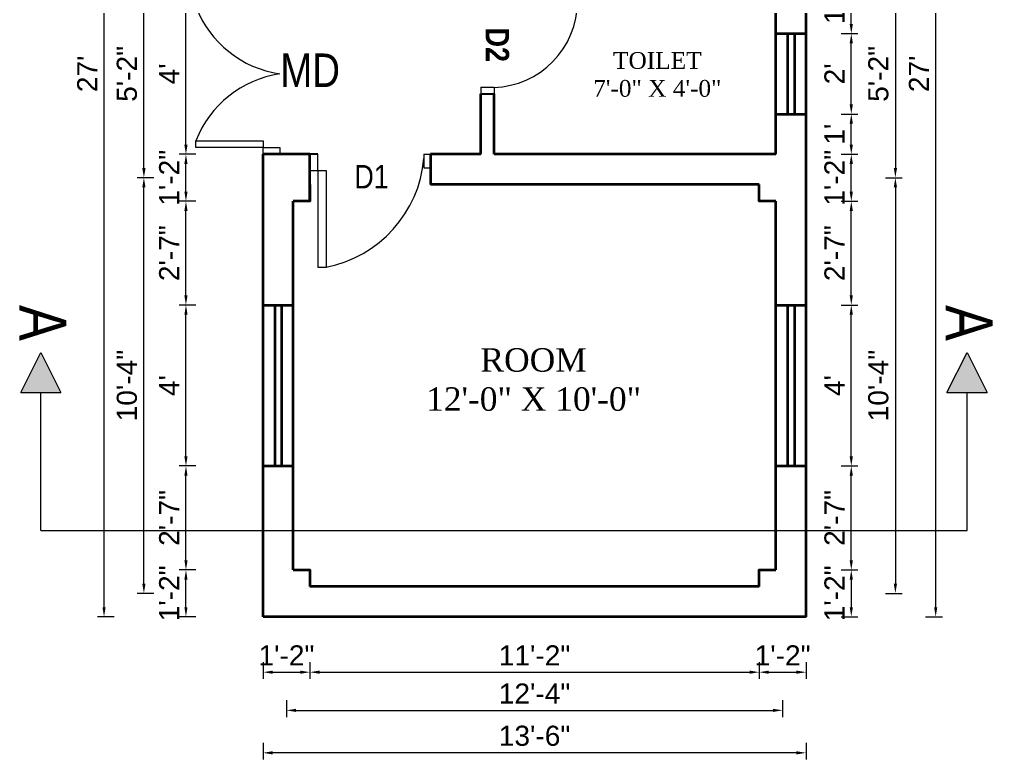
# Model space of a CAD drawing. Header units: inches. Extents: x 352533 to 378079, y -36324 to -23949.
# Drawn here: x 361464.9 to 361755.1, y -30462.9 to -30242 of the extents above; entities that cross this region are included whole.
import ezdxf

# ---------------------------------------------------------------- set-up
doc = ezdxf.new("R2010")
doc.units = ezdxf.units.IN
doc.header["$LTSCALE"] = 2
doc.header["$MEASUREMENT"] = 0
doc.header["$PDMODE"] = 34
doc.layers.get('0').update_dxf_attribs({"linetype": 'CONTINUOUS'})
doc.layers.get('DEFPOINTS').update_dxf_attribs({"color": 141, "linetype": 'CONTINUOUS'})
for name, color, linetype, lineweight in [('dimension', 160, 'CONTINUOUS', 15), ('door', 20, 'CONTINUOUS', 35), ('steps', 253, 'CONTINUOUS', 20), ('truss', 1, 'CONTINUOUS', 25)]:
    doc.layers.add(name, color=color, linetype=linetype, lineweight=lineweight)
doc.styles.add('Lettring Text', font='arial.ttf')
doc.styles.get("Standard").update_dxf_attribs({"font": 'ARIALN.TTF'})
doc.dimstyles.new('Copy of Standard', dxfattribs={"dimtxt": 6, "dimasz": 2.875, "dimexe": 2, "dimexo": 4, "dimgap": 2, "dimtad": 1, "dimdec": 0, "dimrnd": 1, "dimzin": 0, "dimdsep": 46, "dimlunit": 4, "dimtxsty": 'Lettring Text', "dimcen": 0.1, "dimclrd": 7, "dimclre": 7, "dimclrt": 7, "dimazin": 0, "dimtfac": 0.645, "dimtdec": 0, "dimtmove": 1, "dimatfit": 0, "dimfxl": 3, "dimfxlon": 1, "dimtfillclr": 256, "dimtolj": 1, "dimtzin": 0, "dimlwd": -1, "dimlwe": -1, "dimarcsym": 2})

# ---------------------------------------------------------------- blocks, each defined once
blk = doc.blocks.new('*D397')
at = {"layer": 'DEFPOINTS', "color": 0, "ltscale": 0.5, "transparency": 16777216}
for p in [(361551.5, -30411.27), (361537.5, -30420.27), (361551.5, -30436.8)]:
    blk.add_point(p, dxfattribs=at)
at = {"layer": 'steps', "color": 7, "ltscale": 0.5, "transparency": 16777216}
for p, q in [((361537.5, -30433.8), (361537.5, -30438.8)), ((361551.5, -30433.8), (361551.5, -30438.8)), ((361540.37, -30436.8), (361548.62, -30436.8))]:
    blk.add_line(p, q, dxfattribs=at)
for points in [[(361540.37, -30436.32), (361540.37, -30437.27), (361537.5, -30436.8)], [(361548.62, -30436.32), (361548.62, -30437.27), (361551.5, -30436.8)]]:
    blk.add_solid(points, dxfattribs=at)
at = {"layer": 'steps', "color": 7, "ltscale": 0.5, "transparency": 16777216, "insert": (361544.5, -30431.78), "char_height": 6, "attachment_point": 5, "style": 'Lettring Text'}
blk.add_mtext('\\A1;1\'-2"', dxfattribs=at)
blk = doc.blocks.new('*D398')
at = {"layer": 'DEFPOINTS', "color": 0, "ltscale": 0.5, "transparency": 16777216}
for p in [(361551.5, -30411.27), (361685.5, -30411.27), (361685.5, -30436.8)]:
    blk.add_point(p, dxfattribs=at)
at = {"layer": 'steps', "color": 7, "ltscale": 0.5, "transparency": 16777216}
for p, q in [((361551.5, -30433.8), (361551.5, -30438.8)), ((361685.5, -30433.8), (361685.5, -30438.8)), ((361554.37, -30436.8), (361682.62, -30436.8))]:
    blk.add_line(p, q, dxfattribs=at)
for points in [[(361554.37, -30436.32), (361554.37, -30437.27), (361551.5, -30436.8)], [(361682.62, -30436.32), (361682.62, -30437.27), (361685.5, -30436.8)]]:
    blk.add_solid(points, dxfattribs=at)
at = {"layer": 'steps', "color": 7, "ltscale": 0.5, "transparency": 16777216, "insert": (361618.5, -30431.78), "char_height": 6, "attachment_point": 5, "style": 'Lettring Text'}
blk.add_mtext('\\A1;11\'-2"', dxfattribs=at)
blk = doc.blocks.new('*D399')
at = {"layer": 'DEFPOINTS', "color": 0, "ltscale": 0.5, "transparency": 16777216}
for p in [(361685.5, -30411.27), (361699.5, -30411.27), (361699.5, -30436.8)]:
    blk.add_point(p, dxfattribs=at)
at = {"layer": 'steps', "color": 7, "ltscale": 0.5, "transparency": 16777216}
for p, q in [((361685.5, -30433.8), (361685.5, -30438.8)), ((361699.5, -30433.8), (361699.5, -30438.8)), ((361688.37, -30436.8), (361696.62, -30436.8))]:
    blk.add_line(p, q, dxfattribs=at)
for points in [[(361688.37, -30436.32), (361688.37, -30437.27), (361685.5, -30436.8)], [(361696.62, -30436.32), (361696.62, -30437.27), (361699.5, -30436.8)]]:
    blk.add_solid(points, dxfattribs=at)
at = {"layer": 'steps', "color": 7, "ltscale": 0.5, "transparency": 16777216, "insert": (361692.5, -30431.78), "char_height": 6, "attachment_point": 5, "style": 'Lettring Text'}
blk.add_mtext('\\A1;1\'-2"', dxfattribs=at)
blk = doc.blocks.new('*D400')
at = {"layer": 'DEFPOINTS', "color": 0, "ltscale": 0.5, "transparency": 16777216}
for p in [(361544.5, -30411.27), (361692.5, -30411.27), (361692.5, -30448.18)]:
    blk.add_point(p, dxfattribs=at)
at = {"layer": 'steps', "color": 7, "ltscale": 0.5, "transparency": 16777216}
for p, q in [((361544.5, -30445.18), (361544.5, -30450.18)), ((361692.5, -30445.18), (361692.5, -30450.18)), ((361547.37, -30448.18), (361689.62, -30448.18))]:
    blk.add_line(p, q, dxfattribs=at)
for points in [[(361547.37, -30447.71), (361547.37, -30448.66), (361544.5, -30448.18)], [(361689.62, -30447.71), (361689.62, -30448.66), (361692.5, -30448.18)]]:
    blk.add_solid(points, dxfattribs=at)
at = {"layer": 'steps', "color": 7, "ltscale": 0.5, "transparency": 16777216, "insert": (361618.5, -30443.17), "char_height": 6, "attachment_point": 5, "style": 'Lettring Text'}
blk.add_mtext('\\A1;12\'-4"', dxfattribs=at)
blk = doc.blocks.new('*D401')
at = {"layer": 'DEFPOINTS', "color": 0, "ltscale": 0.5, "transparency": 16777216}
for p in [(361537.5, -30420.27), (361699.5, -30420.27), (361537.5, -30460.86)]:
    blk.add_point(p, dxfattribs=at)
at = {"layer": 'steps', "color": 7, "ltscale": 0.5, "transparency": 16777216}
for p, q in [((361537.5, -30457.86), (361537.5, -30462.86)), ((361699.5, -30457.86), (361699.5, -30462.86)), ((361696.62, -30460.86), (361540.37, -30460.86))]:
    blk.add_line(p, q, dxfattribs=at)
for points in [[(361540.37, -30460.38), (361540.37, -30461.34), (361537.5, -30460.86)], [(361696.62, -30460.38), (361696.62, -30461.34), (361699.5, -30460.86)]]:
    blk.add_solid(points, dxfattribs=at)
at = {"layer": 'steps', "color": 7, "ltscale": 0.5, "transparency": 16777216, "insert": (361618.5, -30455.8), "char_height": 6, "attachment_point": 5, "style": 'Lettring Text'}
blk.add_mtext('\\A1;13\'-6"', dxfattribs=at)
blk = doc.blocks.new('*D402')
at = {"layer": 'DEFPOINTS', "color": 0, "ltscale": 0.5, "transparency": 16777216}
for p in [(361514.51, -30406.27), (361546.5, -30406.27), (361537.5, -30420.27)]:
    blk.add_point(p, dxfattribs=at)
at = {"layer": 'steps', "color": 7, "ltscale": 0.5, "transparency": 16777216}
for p, q in [((361517.51, -30406.27), (361512.51, -30406.27)), ((361514.51, -30417.4), (361514.51, -30409.15)), ((361517.51, -30420.27), (361512.51, -30420.27))]:
    blk.add_line(p, q, dxfattribs=at)
for points in [[(361514.04, -30409.15), (361514.99, -30409.15), (361514.51, -30406.27)], [(361514.04, -30417.4), (361514.99, -30417.4), (361514.51, -30420.27)]]:
    blk.add_solid(points, dxfattribs=at)
at = {"layer": 'steps', "color": 7, "ltscale": 0.5, "transparency": 16777216, "insert": (361509.5, -30413.27), "char_height": 6, "attachment_point": 5, "rotation": 90, "style": 'Lettring Text'}
blk.add_mtext('\\A1;1\'-2"', dxfattribs=at)
blk = doc.blocks.new('*D387')
at = {"layer": 'DEFPOINTS', "color": 0, "ltscale": 0.5, "transparency": 16777216}
for p in [(361514.51, -30375.27), (361537.5, -30375.27), (361546.5, -30406.27)]:
    blk.add_point(p, dxfattribs=at)
at = {"layer": 'steps', "color": 7, "ltscale": 0.5, "transparency": 16777216}
for p, q in [((361517.51, -30375.27), (361512.51, -30375.27)), ((361514.51, -30403.4), (361514.51, -30378.15)), ((361517.51, -30406.27), (361512.51, -30406.27))]:
    blk.add_line(p, q, dxfattribs=at)
for points in [[(361514.04, -30378.15), (361514.99, -30378.15), (361514.51, -30375.27)], [(361514.04, -30403.4), (361514.99, -30403.4), (361514.51, -30406.27)]]:
    blk.add_solid(points, dxfattribs=at)
at = {"layer": 'steps', "color": 7, "ltscale": 0.5, "transparency": 16777216, "insert": (361509.5, -30390.77), "char_height": 6, "attachment_point": 5, "rotation": 90, "style": 'Lettring Text'}
blk.add_mtext('\\A1;2\'-7"', dxfattribs=at)
blk = doc.blocks.new('*D388')
at = {"layer": 'DEFPOINTS', "color": 0, "ltscale": 0.5, "transparency": 16777216}
for p in [(361514.51, -30327.27), (361537.5, -30327.27), (361537.5, -30375.27)]:
    blk.add_point(p, dxfattribs=at)
at = {"layer": 'steps', "color": 7, "ltscale": 0.5, "transparency": 16777216}
for p, q in [((361517.51, -30327.27), (361512.51, -30327.27)), ((361514.51, -30372.4), (361514.51, -30330.15)), ((361517.51, -30375.27), (361512.51, -30375.27))]:
    blk.add_line(p, q, dxfattribs=at)
for points in [[(361514.04, -30330.15), (361514.99, -30330.15), (361514.51, -30327.27)], [(361514.04, -30372.4), (361514.99, -30372.4), (361514.51, -30375.27)]]:
    blk.add_solid(points, dxfattribs=at)
at = {"layer": 'steps', "color": 7, "ltscale": 0.5, "transparency": 16777216, "insert": (361509.51, -30351.27), "char_height": 6, "attachment_point": 5, "rotation": 90, "style": 'Lettring Text'}
blk.add_mtext("\\A1;4'", dxfattribs=at)
blk = doc.blocks.new('*D389')
at = {"layer": 'DEFPOINTS', "color": 0, "ltscale": 0.5, "transparency": 16777216}
for p in [(361514.51, -30296.27), (361546.5, -30296.27), (361537.5, -30327.27)]:
    blk.add_point(p, dxfattribs=at)
at = {"layer": 'steps', "color": 7, "ltscale": 0.5, "transparency": 16777216}
for p, q in [((361517.51, -30296.27), (361512.51, -30296.27)), ((361514.51, -30324.4), (361514.51, -30299.15)), ((361517.51, -30327.27), (361512.51, -30327.27))]:
    blk.add_line(p, q, dxfattribs=at)
for points in [[(361514.04, -30299.15), (361514.99, -30299.15), (361514.51, -30296.27)], [(361514.04, -30324.4), (361514.99, -30324.4), (361514.51, -30327.27)]]:
    blk.add_solid(points, dxfattribs=at)
at = {"layer": 'steps', "color": 7, "ltscale": 0.5, "transparency": 16777216, "insert": (361509.5, -30311.77), "char_height": 6, "attachment_point": 5, "rotation": 90, "style": 'Lettring Text'}
blk.add_mtext('\\A1;2\'-7"', dxfattribs=at)
blk = doc.blocks.new('*D390')
at = {"layer": 'DEFPOINTS', "color": 0, "ltscale": 0.5, "transparency": 16777216}
for p in [(361514.51, -30234.27), (361537.5, -30234.27), (361537.5, -30282.27)]:
    blk.add_point(p, dxfattribs=at)
at = {"layer": 'steps', "color": 7, "ltscale": 0.5, "transparency": 16777216}
for p, q in [((361517.51, -30234.27), (361512.51, -30234.27)), ((361514.51, -30279.4), (361514.51, -30237.15)), ((361517.51, -30282.27), (361512.51, -30282.27))]:
    blk.add_line(p, q, dxfattribs=at)
for points in [[(361514.04, -30237.15), (361514.99, -30237.15), (361514.51, -30234.27)], [(361514.04, -30279.4), (361514.99, -30279.4), (361514.51, -30282.27)]]:
    blk.add_solid(points, dxfattribs=at)
at = {"layer": 'steps', "color": 7, "ltscale": 0.5, "transparency": 16777216, "insert": (361509.51, -30258.27), "char_height": 6, "attachment_point": 5, "rotation": 90, "style": 'Lettring Text'}
blk.add_mtext("\\A1;4'", dxfattribs=at)
blk = doc.blocks.new('*D396')
at = {"layer": 'DEFPOINTS', "color": 0, "ltscale": 0.5, "transparency": 16777216}
for p in [(361514.51, -30282.27), (361537.5, -30282.27), (361546.5, -30296.27)]:
    blk.add_point(p, dxfattribs=at)
at = {"layer": 'steps', "color": 7, "ltscale": 0.5, "transparency": 16777216}
for p, q in [((361517.51, -30282.27), (361512.51, -30282.27)), ((361514.51, -30293.4), (361514.51, -30285.15)), ((361517.51, -30296.27), (361512.51, -30296.27))]:
    blk.add_line(p, q, dxfattribs=at)
for points in [[(361514.04, -30285.15), (361514.99, -30285.15), (361514.51, -30282.27)], [(361514.04, -30293.4), (361514.99, -30293.4), (361514.51, -30296.27)]]:
    blk.add_solid(points, dxfattribs=at)
at = {"layer": 'steps', "color": 7, "ltscale": 0.5, "transparency": 16777216, "insert": (361509.5, -30289.27), "char_height": 6, "attachment_point": 5, "rotation": 90, "style": 'Lettring Text'}
blk.add_mtext('\\A1;1\'-2"', dxfattribs=at)
blk = doc.blocks.new('*D411')
at = {"layer": 'DEFPOINTS', "color": 0, "ltscale": 0.5, "transparency": 16777216}
for p in [(361501.97, -30289.27), (361551.5, -30289.27), (361546.5, -30413.27)]:
    blk.add_point(p, dxfattribs=at)
at = {"layer": 'steps', "color": 7, "ltscale": 0.5, "transparency": 16777216}
for p, q in [((361504.97, -30289.27), (361499.97, -30289.27)), ((361501.97, -30410.4), (361501.97, -30292.15)), ((361504.97, -30413.27), (361499.97, -30413.27))]:
    blk.add_line(p, q, dxfattribs=at)
for points in [[(361501.49, -30292.15), (361502.45, -30292.15), (361501.97, -30289.27)], [(361501.49, -30410.4), (361502.45, -30410.4), (361501.97, -30413.27)]]:
    blk.add_solid(points, dxfattribs=at)
at = {"layer": 'steps', "color": 7, "ltscale": 0.5, "transparency": 16777216, "insert": (361496.91, -30351.27), "char_height": 6, "attachment_point": 5, "rotation": 90, "style": 'Lettring Text'}
blk.add_mtext('\\A1;10\'-4"', dxfattribs=at)
blk = doc.blocks.new('*D412')
at = {"layer": 'DEFPOINTS', "color": 0, "ltscale": 0.5, "transparency": 16777216}
for p in [(361490.08, -30096.27), (361537.5, -30096.27), (361537.5, -30420.27)]:
    blk.add_point(p, dxfattribs=at)
at = {"layer": 'steps', "color": 7, "ltscale": 0.5, "transparency": 16777216}
for p, q in [((361493.08, -30096.27), (361488.08, -30096.27)), ((361490.08, -30417.4), (361490.08, -30099.15)), ((361493.08, -30420.27), (361488.08, -30420.27))]:
    blk.add_line(p, q, dxfattribs=at)
for points in [[(361489.61, -30099.15), (361490.56, -30099.15), (361490.08, -30096.27)], [(361489.61, -30417.4), (361490.56, -30417.4), (361490.08, -30420.27)]]:
    blk.add_solid(points, dxfattribs=at)
at = {"layer": 'steps', "color": 7, "ltscale": 0.5, "transparency": 16777216, "insert": (361485.07, -30258.27), "char_height": 6, "attachment_point": 5, "rotation": 90, "style": 'Lettring Text'}
blk.add_mtext("\\A1;27'", dxfattribs=at)
blk = doc.blocks.new('*D413')
at = {"layer": 'DEFPOINTS', "color": 0, "ltscale": 0.5, "transparency": 16777216}
for p in [(361501.97, -30227.27), (361551.5, -30227.27), (361551.5, -30289.27)]:
    blk.add_point(p, dxfattribs=at)
at = {"layer": 'steps', "color": 7, "ltscale": 0.5, "transparency": 16777216}
for p, q in [((361504.97, -30227.27), (361499.97, -30227.27)), ((361501.97, -30286.4), (361501.97, -30230.15)), ((361504.97, -30289.27), (361499.97, -30289.27))]:
    blk.add_line(p, q, dxfattribs=at)
for points in [[(361501.49, -30230.15), (361502.45, -30230.15), (361501.97, -30227.27)], [(361501.49, -30286.4), (361502.45, -30286.4), (361501.97, -30289.27)]]:
    blk.add_solid(points, dxfattribs=at)
at = {"layer": 'steps', "color": 7, "ltscale": 0.5, "transparency": 16777216, "insert": (361496.91, -30258.27), "char_height": 6, "attachment_point": 5, "rotation": 90, "style": 'Lettring Text'}
blk.add_mtext('\\A1;5\'-2"', dxfattribs=at)
blk = doc.blocks.new('*D415')
at = {"layer": 'DEFPOINTS', "color": 0, "ltscale": 0.5, "transparency": 16777216}
for p in [(361685.5, -30406.27), (361685.5, -30420.27), (361712.98, -30420.27)]:
    blk.add_point(p, dxfattribs=at)
at = {"layer": 'steps', "color": 7, "ltscale": 0.5, "transparency": 16777216}
for p, q in [((361709.98, -30406.27), (361714.98, -30406.27)), ((361712.98, -30409.15), (361712.98, -30417.4)), ((361709.98, -30420.27), (361714.98, -30420.27))]:
    blk.add_line(p, q, dxfattribs=at)
for points in [[(361712.5, -30409.15), (361713.46, -30409.15), (361712.98, -30406.27)], [(361712.5, -30417.4), (361713.46, -30417.4), (361712.98, -30420.27)]]:
    blk.add_solid(points, dxfattribs=at)
at = {"layer": 'steps', "color": 7, "ltscale": 0.5, "transparency": 16777216, "insert": (361707.96, -30413.27), "char_height": 6, "attachment_point": 5, "rotation": 90, "style": 'Lettring Text'}
blk.add_mtext('\\A1;1\'-2"', dxfattribs=at)
blk = doc.blocks.new('*D416')
at = {"layer": 'DEFPOINTS', "color": 0, "ltscale": 0.5, "transparency": 16777216}
for p in [(361699.5, -30375.27), (361712.98, -30375.27), (361685.5, -30406.27)]:
    blk.add_point(p, dxfattribs=at)
at = {"layer": 'steps', "color": 7, "ltscale": 0.5, "transparency": 16777216}
for p, q in [((361709.98, -30375.27), (361714.98, -30375.27)), ((361712.98, -30403.4), (361712.98, -30378.15)), ((361709.98, -30406.27), (361714.98, -30406.27))]:
    blk.add_line(p, q, dxfattribs=at)
for points in [[(361712.5, -30378.15), (361713.46, -30378.15), (361712.98, -30375.27)], [(361712.5, -30403.4), (361713.46, -30403.4), (361712.98, -30406.27)]]:
    blk.add_solid(points, dxfattribs=at)
at = {"layer": 'steps', "color": 7, "ltscale": 0.5, "transparency": 16777216, "insert": (361707.96, -30390.77), "char_height": 6, "attachment_point": 5, "rotation": 90, "style": 'Lettring Text'}
blk.add_mtext('\\A1;2\'-7"', dxfattribs=at)
blk = doc.blocks.new('*D417')
at = {"layer": 'DEFPOINTS', "color": 0, "ltscale": 0.5, "transparency": 16777216}
for p in [(361699.5, -30327.27), (361712.98, -30327.27), (361699.5, -30375.27)]:
    blk.add_point(p, dxfattribs=at)
at = {"layer": 'steps', "color": 7, "ltscale": 0.5, "transparency": 16777216}
for p, q in [((361709.98, -30327.27), (361714.98, -30327.27)), ((361712.98, -30372.4), (361712.98, -30330.15)), ((361709.98, -30375.27), (361714.98, -30375.27))]:
    blk.add_line(p, q, dxfattribs=at)
for points in [[(361712.5, -30330.15), (361713.46, -30330.15), (361712.98, -30327.27)], [(361712.5, -30372.4), (361713.46, -30372.4), (361712.98, -30375.27)]]:
    blk.add_solid(points, dxfattribs=at)
at = {"layer": 'steps', "color": 7, "ltscale": 0.5, "transparency": 16777216, "insert": (361707.98, -30351.27), "char_height": 6, "attachment_point": 5, "rotation": 90, "style": 'Lettring Text'}
blk.add_mtext("\\A1;4'", dxfattribs=at)
blk = doc.blocks.new('*D418')
at = {"layer": 'DEFPOINTS', "color": 0, "ltscale": 0.5, "transparency": 16777216}
for p in [(361690.5, -30296.27), (361712.98, -30296.27), (361699.5, -30327.27)]:
    blk.add_point(p, dxfattribs=at)
at = {"layer": 'steps', "color": 7, "ltscale": 0.5, "transparency": 16777216}
for p, q in [((361709.98, -30296.27), (361714.98, -30296.27)), ((361712.98, -30324.4), (361712.98, -30299.15)), ((361709.98, -30327.27), (361714.98, -30327.27))]:
    blk.add_line(p, q, dxfattribs=at)
for points in [[(361712.5, -30299.15), (361713.46, -30299.15), (361712.98, -30296.27)], [(361712.5, -30324.4), (361713.46, -30324.4), (361712.98, -30327.27)]]:
    blk.add_solid(points, dxfattribs=at)
at = {"layer": 'steps', "color": 7, "ltscale": 0.5, "transparency": 16777216, "insert": (361707.96, -30311.77), "char_height": 6, "attachment_point": 5, "rotation": 90, "style": 'Lettring Text'}
blk.add_mtext('\\A1;2\'-7"', dxfattribs=at)
blk = doc.blocks.new('*D419')
at = {"layer": 'DEFPOINTS', "color": 0, "ltscale": 0.5, "transparency": 16777216}
for p in [(361690.5, -30282.27), (361712.98, -30282.27), (361690.5, -30296.27)]:
    blk.add_point(p, dxfattribs=at)
at = {"layer": 'steps', "color": 7, "ltscale": 0.5, "transparency": 16777216}
for p, q in [((361709.98, -30282.27), (361714.98, -30282.27)), ((361712.98, -30293.4), (361712.98, -30285.15)), ((361709.98, -30296.27), (361714.98, -30296.27))]:
    blk.add_line(p, q, dxfattribs=at)
for points in [[(361712.5, -30285.15), (361713.46, -30285.15), (361712.98, -30282.27)], [(361712.5, -30293.4), (361713.46, -30293.4), (361712.98, -30296.27)]]:
    blk.add_solid(points, dxfattribs=at)
at = {"layer": 'steps', "color": 7, "ltscale": 0.5, "transparency": 16777216, "insert": (361707.96, -30289.27), "char_height": 6, "attachment_point": 5, "rotation": 90, "style": 'Lettring Text'}
blk.add_mtext('\\A1;1\'-2"', dxfattribs=at)
blk = doc.blocks.new('*D420')
at = {"layer": 'DEFPOINTS', "color": 0, "ltscale": 0.5, "transparency": 16777216}
for p in [(361690.5, -30270.27), (361712.98, -30270.27), (361690.5, -30282.27)]:
    blk.add_point(p, dxfattribs=at)
at = {"layer": 'steps', "color": 7, "ltscale": 0.5, "transparency": 16777216}
for p, q in [((361709.98, -30270.27), (361714.98, -30270.27)), ((361712.98, -30279.4), (361712.98, -30273.15)), ((361709.98, -30282.27), (361714.98, -30282.27))]:
    blk.add_line(p, q, dxfattribs=at)
for points in [[(361712.5, -30273.15), (361713.46, -30273.15), (361712.98, -30270.27)], [(361712.5, -30279.4), (361713.46, -30279.4), (361712.98, -30282.27)]]:
    blk.add_solid(points, dxfattribs=at)
at = {"layer": 'steps', "color": 7, "ltscale": 0.5, "transparency": 16777216, "insert": (361707.96, -30276.27), "char_height": 6, "attachment_point": 5, "rotation": 90, "style": 'Lettring Text'}
blk.add_mtext("\\A1;1'", dxfattribs=at)
blk = doc.blocks.new('*D421')
at = {"layer": 'DEFPOINTS', "color": 0, "ltscale": 0.5, "transparency": 16777216}
for p in [(361690.5, -30246.27), (361712.98, -30246.27), (361690.5, -30270.27)]:
    blk.add_point(p, dxfattribs=at)
at = {"layer": 'steps', "color": 7, "ltscale": 0.5, "transparency": 16777216}
for p, q in [((361709.98, -30246.27), (361714.98, -30246.27)), ((361712.98, -30267.4), (361712.98, -30249.15)), ((361709.98, -30270.27), (361714.98, -30270.27))]:
    blk.add_line(p, q, dxfattribs=at)
for points in [[(361712.5, -30249.15), (361713.46, -30249.15), (361712.98, -30246.27)], [(361712.5, -30267.4), (361713.46, -30267.4), (361712.98, -30270.27)]]:
    blk.add_solid(points, dxfattribs=at)
at = {"layer": 'steps', "color": 7, "ltscale": 0.5, "transparency": 16777216, "insert": (361707.96, -30258.27), "char_height": 6, "attachment_point": 5, "rotation": 90, "style": 'Lettring Text'}
blk.add_mtext("\\A1;2'", dxfattribs=at)
blk = doc.blocks.new('*D422')
at = {"layer": 'DEFPOINTS', "color": 0, "ltscale": 0.5, "transparency": 16777216}
for p in [(361690.5, -30234.27), (361712.98, -30234.27), (361690.5, -30246.27)]:
    blk.add_point(p, dxfattribs=at)
at = {"layer": 'steps', "color": 7, "ltscale": 0.5, "transparency": 16777216}
for p, q in [((361709.98, -30234.27), (361714.98, -30234.27)), ((361712.98, -30243.4), (361712.98, -30237.15)), ((361709.98, -30246.27), (361714.98, -30246.27))]:
    blk.add_line(p, q, dxfattribs=at)
for points in [[(361712.5, -30237.15), (361713.46, -30237.15), (361712.98, -30234.27)], [(361712.5, -30243.4), (361713.46, -30243.4), (361712.98, -30246.27)]]:
    blk.add_solid(points, dxfattribs=at)
at = {"layer": 'steps', "color": 7, "ltscale": 0.5, "transparency": 16777216, "insert": (361707.96, -30240.27), "char_height": 6, "attachment_point": 5, "rotation": 90, "style": 'Lettring Text'}
blk.add_mtext("\\A1;1'", dxfattribs=at)
blk = doc.blocks.new('*D408')
at = {"layer": 'DEFPOINTS', "color": 0, "ltscale": 0.5, "transparency": 16777216}
for p in [(361551.5, -30227.27), (361551.5, -30289.27), (361726.14, -30289.27)]:
    blk.add_point(p, dxfattribs=at)
at = {"layer": 'steps', "color": 7, "ltscale": 0.5, "transparency": 16777216}
for p, q in [((361723.14, -30227.27), (361728.14, -30227.27)), ((361726.14, -30230.15), (361726.14, -30286.4)), ((361723.14, -30289.27), (361728.14, -30289.27))]:
    blk.add_line(p, q, dxfattribs=at)
for points in [[(361725.66, -30230.15), (361726.62, -30230.15), (361726.14, -30227.27)], [(361725.66, -30286.4), (361726.62, -30286.4), (361726.14, -30289.27)]]:
    blk.add_solid(points, dxfattribs=at)
at = {"layer": 'steps', "color": 7, "ltscale": 0.5, "transparency": 16777216, "insert": (361721.08, -30258.27), "char_height": 6, "attachment_point": 5, "rotation": 90, "style": 'Lettring Text'}
blk.add_mtext('\\A1;5\'-2"', dxfattribs=at)
blk = doc.blocks.new('*D409')
at = {"layer": 'DEFPOINTS', "color": 0, "ltscale": 0.5, "transparency": 16777216}
for p in [(361551.5, -30289.27), (361690.5, -30413.27), (361726.14, -30413.27)]:
    blk.add_point(p, dxfattribs=at)
at = {"layer": 'steps', "color": 7, "ltscale": 0.5, "transparency": 16777216}
for p, q in [((361723.14, -30289.27), (361728.14, -30289.27)), ((361726.14, -30292.15), (361726.14, -30410.4)), ((361723.14, -30413.27), (361728.14, -30413.27))]:
    blk.add_line(p, q, dxfattribs=at)
for points in [[(361725.66, -30292.15), (361726.62, -30292.15), (361726.14, -30289.27)], [(361725.66, -30410.4), (361726.62, -30410.4), (361726.14, -30413.27)]]:
    blk.add_solid(points, dxfattribs=at)
at = {"layer": 'steps', "color": 7, "ltscale": 0.5, "transparency": 16777216, "insert": (361721.08, -30351.27), "char_height": 6, "attachment_point": 5, "rotation": 90, "style": 'Lettring Text'}
blk.add_mtext('\\A1;10\'-4"', dxfattribs=at)
blk = doc.blocks.new('*D410')
at = {"layer": 'DEFPOINTS', "color": 0, "ltscale": 0.5, "transparency": 16777216}
for p in [(361699.5, -30096.27), (361738.16, -30096.27), (361699.5, -30420.27)]:
    blk.add_point(p, dxfattribs=at)
at = {"layer": 'steps', "color": 7, "ltscale": 0.5, "transparency": 16777216}
for p, q in [((361735.16, -30096.27), (361740.16, -30096.27)), ((361738.16, -30417.4), (361738.16, -30099.15)), ((361735.16, -30420.27), (361740.16, -30420.27))]:
    blk.add_line(p, q, dxfattribs=at)
for points in [[(361737.68, -30099.15), (361738.64, -30099.15), (361738.16, -30096.27)], [(361737.68, -30417.4), (361738.64, -30417.4), (361738.16, -30420.27)]]:
    blk.add_solid(points, dxfattribs=at)
at = {"layer": 'steps', "color": 7, "ltscale": 0.5, "transparency": 16777216, "insert": (361733.15, -30258.27), "char_height": 6, "attachment_point": 5, "rotation": 90, "style": 'Lettring Text'}
blk.add_mtext("\\A1;27'", dxfattribs=at)

msp = doc.modelspace()

# ---------------------------------------------------------------- hatches: boundary and pattern name
at = {"linetype": 'ByBlock', "lineweight": 5}
for points in [[(361471.23, -30341.36), (361465.23, -30353.36), (361477.23, -30353.36)], [(361747.5, -30341.36), (361741.5, -30353.36), (361753.5, -30353.36)]]:
    msp.add_hatch(color=7, dxfattribs=at).paths.add_polyline_path(points)

# ---------------------------------------------------------------- linework, layer by layer
at = {"color": 7, "linetype": 'ByBlock', "lineweight": 5}
for p, q in [((361465.23, -30353.36), (361471.23, -30341.36)), ((361471.23, -30341.36), (361477.23, -30353.36)), ((361741.5, -30353.36), (361747.5, -30341.36)), ((361747.5, -30341.36), (361753.5, -30353.36)), ((361465.23, -30353.36), (361477.23, -30353.36)), ((361471.23, -30394.53), (361471.23, -30353.36)), ((361741.5, -30353.36), (361753.5, -30353.36)), ((361747.5, -30394.53), (361747.5, -30353.36)), ((361471.23, -30394.53), (361747.5, -30394.53))]:
    msp.add_line(p, q, dxfattribs=at)
at = {"layer": 'dimension', "ltscale": 7}
for p, q in [((361602.5, -30262.27), (361606.5, -30262.27)), ((361602.5, -30262.27), (361602.5, -30264.27)), ((361606.5, -30262.27), (361606.5, -30264.27)), ((361553.9, -30282.27), (361551.5, -30282.27)), ((361551.5, -30282.27), (361551.5, -30287.07)), ((361553.9, -30287.07), (361553.9, -30282.27)), ((361585.5, -30282.27), (361585.5, -30286.27)), ((361585.5, -30282.27), (361587.5, -30282.27)), ((361585.5, -30286.27), (361587.5, -30286.27)), ((361551.5, -30287.07), (361553.9, -30287.07)), ((361553.9, -30287.07), (361553.9, -30315.95)), ((361553.9, -30287.07), (361556.3, -30287.07)), ((361556.3, -30287.07), (361556.3, -30315.95)), ((361553.9, -30315.95), (361556.3, -30315.95))]:
    msp.add_line(p, q, dxfattribs=at)
for centre, radius, start, end in [((361605.57, -30236.61), 25.72, 266.0106, 354.5071), ((361549.41, -30280.38), 36.23, 280.9657, 354.9754)]:
    msp.add_arc(centre, radius, start, end, dxfattribs=at)
at = {"layer": 'door', "ltscale": 0.5}
for p, q in [((361699.5, -30420.27), (361699.5, -30096.27)), ((361690.5, -30282.27), (361690.5, -30234.27)), ((361690.5, -30246.27), (361699.5, -30246.27)), ((361694, -30246.27), (361694, -30270.27)), ((361696, -30246.27), (361696, -30270.27)), ((361602.5, -30282.27), (361602.5, -30264.27)), ((361606.5, -30282.27), (361606.5, -30264.27)), ((361690.5, -30270.27), (361699.5, -30270.27)), ((361537.5, -30420.27), (361537.5, -30282.27)), ((361551.5, -30282.27), (361537.5, -30282.27)), ((361551.5, -30296.27), (361551.5, -30282.27)), ((361602.5, -30282.27), (361587.5, -30282.27)), ((361587.5, -30282.27), (361587.5, -30291.27)), ((361690.5, -30282.27), (361606.5, -30282.27)), ((361685.5, -30291.27), (361587.5, -30291.27)), ((361546.5, -30406.27), (361546.5, -30296.27)), ((361690.5, -30406.27), (361690.5, -30296.27)), ((361537.5, -30327.27), (361546.5, -30327.27)), ((361541, -30327.27), (361541, -30375.27)), ((361543, -30327.27), (361543, -30375.27)), ((361690.5, -30327.27), (361699.5, -30327.27)), ((361694, -30327.27), (361694, -30375.27)), ((361696, -30327.27), (361696, -30375.27)), ((361537.5, -30375.27), (361546.5, -30375.27)), ((361690.5, -30375.27), (361699.5, -30375.27)), ((361685.5, -30411.27), (361551.5, -30411.27)), ((361699.5, -30420.27), (361537.5, -30420.27))]:
    msp.add_line(p, q, dxfattribs=at)
for points in [[(361551.5, -30291.27), (361551.5, -30296.27), (361546.5, -30296.27)], [(361690.5, -30296.27), (361685.5, -30296.27), (361685.5, -30291.27)], [(361546.5, -30406.27), (361551.5, -30406.27), (361551.5, -30411.27)], [(361685.5, -30411.27), (361685.5, -30406.27), (361690.5, -30406.27)]]:
    msp.add_lwpolyline(points, dxfattribs=at)
at = {"layer": 'steps', "color": 7, "ltscale": 0.3}
for points in [[(361537.5, -30280.27), (361517.5, -30280.27), (361517.5, -30278.27), (361537.5, -30278.27)], [(361537.5, -30282.27), (361537.5, -30280.27), (361542.5, -30280.27), (361542.5, -30282.27)]]:
    msp.add_lwpolyline(points, close=True, dxfattribs=at)
at = {"layer": 'steps', "color": 7, "ltscale": 0.3, "true_color": 0xffffff}
for centre, start, end in [((361547.22, -30226.75), 201.198, 261.4824), ((361547.22, -30289.8), 98.5176, 158.802)]:
    msp.add_arc(centre, 31.88, start, end, dxfattribs=at)
at = {"layer": 'truss', "ltscale": 7}
for p, q in [((361602.5, -30264.27), (361606.5, -30264.27)), ((361551.5, -30282.27), (361551.5, -30286.27)), ((361553.9, -30282.27), (361551.5, -30282.27)), ((361587.5, -30282.27), (361587.5, -30286.27))]:
    msp.add_line(p, q, dxfattribs=at)

# ---------------------------------------------------------------- texts
at = {"color": 7, "linetype": 'ByBlock', "lineweight": 5, "insert": (361560.46, -30252.19), "char_height": 10, "width": 44.1664, "attachment_point": 3}
msp.add_mtext('MD', dxfattribs=at)
at = {"color": 7, "linetype": 'ByBlock', "lineweight": 5, "char_height": 14, "width": 26.5803, "attachment_point": 1, "rotation": 270}
for insert in [(361478.85, -30327.25), (361755.12, -30327.25)]:
    msp.add_mtext('A', dxfattribs=dict(at, insert=insert))
at = {"layer": 'steps', "color": 7, "ltscale": 0.3, "insert": (361610.92, -30249.59), "char_height": 7, "width": 55.268, "attachment_point": 2, "rotation": 270}
msp.add_mtext('{\\fTechnic|b1|i0|c2|p2;D2}', dxfattribs=at)
at = {"layer": 'steps', "color": 7, "ltscale": 0.3, "attachment_point": 2}
for s, insert, char_height, width in [('{\\fTimes New Roman|b0|i0|c0|p18;TOILET\\P7\'-0" X 4\'-0"}', (361655.12, -30251.77), 5, 55.268), ('{\\fTimes New Roman|b0|i0|c0|p18;ROOM \\P12\'-0" X 10\'-0"}', (361618.22, -30340.13), 7, 72.8187)]:
    msp.add_mtext(s, dxfattribs=dict(at, insert=insert, char_height=char_height, width=width))
at = {"layer": 'steps', "color": 7, "ltscale": 0.3, "insert": (361569.88, -30285.45), "char_height": 7, "attachment_point": 2}
msp.add_mtext_dynamic_manual_height_columns('{\\W1;D1}', width=18.6213, gutter_width=40, heights=[0], dxfattribs=at)

# ---------------------------------------------------------------- dimensions: what is measured, and where the dimension line sits
at = {"layer": 'steps', "ltscale": 0.5}
for base, p1, p2, picture, middle in [((361490.08, -30096.27), (361537.5, -30420.27), (361537.5, -30096.27), '*D412', (361485.07, -30258.27)), ((361738.16, -30096.27), (361699.5, -30420.27), (361699.5, -30096.27), '*D410', (361733.15, -30258.27)), ((361501.97, -30227.27), (361551.5, -30289.27), (361551.5, -30227.27), '*D413', (361496.91, -30258.27)), ((361726.14, -30289.27), (361551.5, -30227.27), (361551.5, -30289.27), '*D408', (361721.08, -30258.27)), ((361514.51, -30234.27), (361537.5, -30282.27), (361537.5, -30234.27), '*D390', (361509.51, -30258.27)), ((361712.98, -30234.27), (361690.5, -30246.27), (361690.5, -30234.27), '*D422', (361707.96, -30240.27)), ((361712.98, -30246.27), (361690.5, -30270.27), (361690.5, -30246.27), '*D421', (361707.96, -30258.27)), ((361712.98, -30270.27), (361690.5, -30282.27), (361690.5, -30270.27), '*D420', (361707.96, -30276.27)), ((361501.97, -30289.27), (361546.5, -30413.27), (361551.5, -30289.27), '*D411', (361496.91, -30351.27)), ((361726.14, -30413.27), (361551.5, -30289.27), (361690.5, -30413.27), '*D409', (361721.08, -30351.27)), ((361514.51, -30296.27), (361537.5, -30327.27), (361546.5, -30296.27), '*D389', (361509.5, -30311.77)), ((361712.98, -30296.27), (361699.5, -30327.27), (361690.5, -30296.27), '*D418', (361707.96, -30311.77)), ((361514.51, -30327.27), (361537.5, -30375.27), (361537.5, -30327.27), '*D388', (361509.51, -30351.27)), ((361712.98, -30327.27), (361699.5, -30375.27), (361699.5, -30327.27), '*D417', (361707.98, -30351.27)), ((361514.51, -30375.27), (361546.5, -30406.27), (361537.5, -30375.27), '*D387', (361509.5, -30390.77)), ((361712.98, -30375.27), (361685.5, -30406.27), (361699.5, -30375.27), '*D416', (361707.96, -30390.77))]:
    dim = msp.add_linear_dim(base=base, p1=p1, p2=p2, angle=90, dimstyle='Copy of Standard', dxfattribs=at)
    dim.commit()
    dim.dimension.update_dxf_attribs({"geometry": picture, "text_midpoint": middle})
for base, p1, p2, picture, middle in [((361514.51, -30282.27), (361546.5, -30296.27), (361537.5, -30282.27), '*D396', (361514.51, -30289.27)), ((361712.98, -30282.27), (361690.5, -30296.27), (361690.5, -30282.27), '*D419', (361712.98, -30289.27)), ((361514.51, -30406.27), (361537.5, -30420.27), (361546.5, -30406.27), '*D402', (361514.51, -30413.27)), ((361712.98, -30420.27), (361685.5, -30406.27), (361685.5, -30420.27), '*D415', (361712.98, -30413.27))]:
    dim = msp.add_linear_dim(base=base, p1=p1, p2=p2, angle=90, dimstyle='Copy of Standard', dxfattribs=at)
    dim.commit()
    dim.dimension.update_dxf_attribs({"geometry": picture, "text_midpoint": middle, "dimtype": 160})
for base, p1, p2, picture, middle in [((361551.5, -30436.8), (361537.5, -30420.27), (361551.5, -30411.27), '*D397', (361544.5, -30436.8)), ((361699.5, -30436.8), (361685.5, -30411.27), (361699.5, -30411.27), '*D399', (361692.5, -30436.8))]:
    dim = msp.add_linear_dim(base=base, p1=p1, p2=p2, dimstyle='Copy of Standard', dxfattribs=at)
    dim.commit()
    dim.dimension.update_dxf_attribs({"geometry": picture, "text_midpoint": middle, "dimtype": 160})
for base, p1, p2, picture, middle in [((361692.5, -30448.18), (361544.5, -30411.27), (361692.5, -30411.27), '*D400', (361618.5, -30443.17)), ((361685.5, -30436.8), (361551.5, -30411.27), (361685.5, -30411.27), '*D398', (361618.5, -30431.78)), ((361537.5, -30460.86), (361699.5, -30420.27), (361537.5, -30420.27), '*D401', (361618.5, -30455.8))]:
    dim = msp.add_linear_dim(base=base, p1=p1, p2=p2, dimstyle='Copy of Standard', dxfattribs=at)
    dim.commit()
    dim.dimension.update_dxf_attribs({"geometry": picture, "text_midpoint": middle})

doc.saveas('drawing.dxf')
